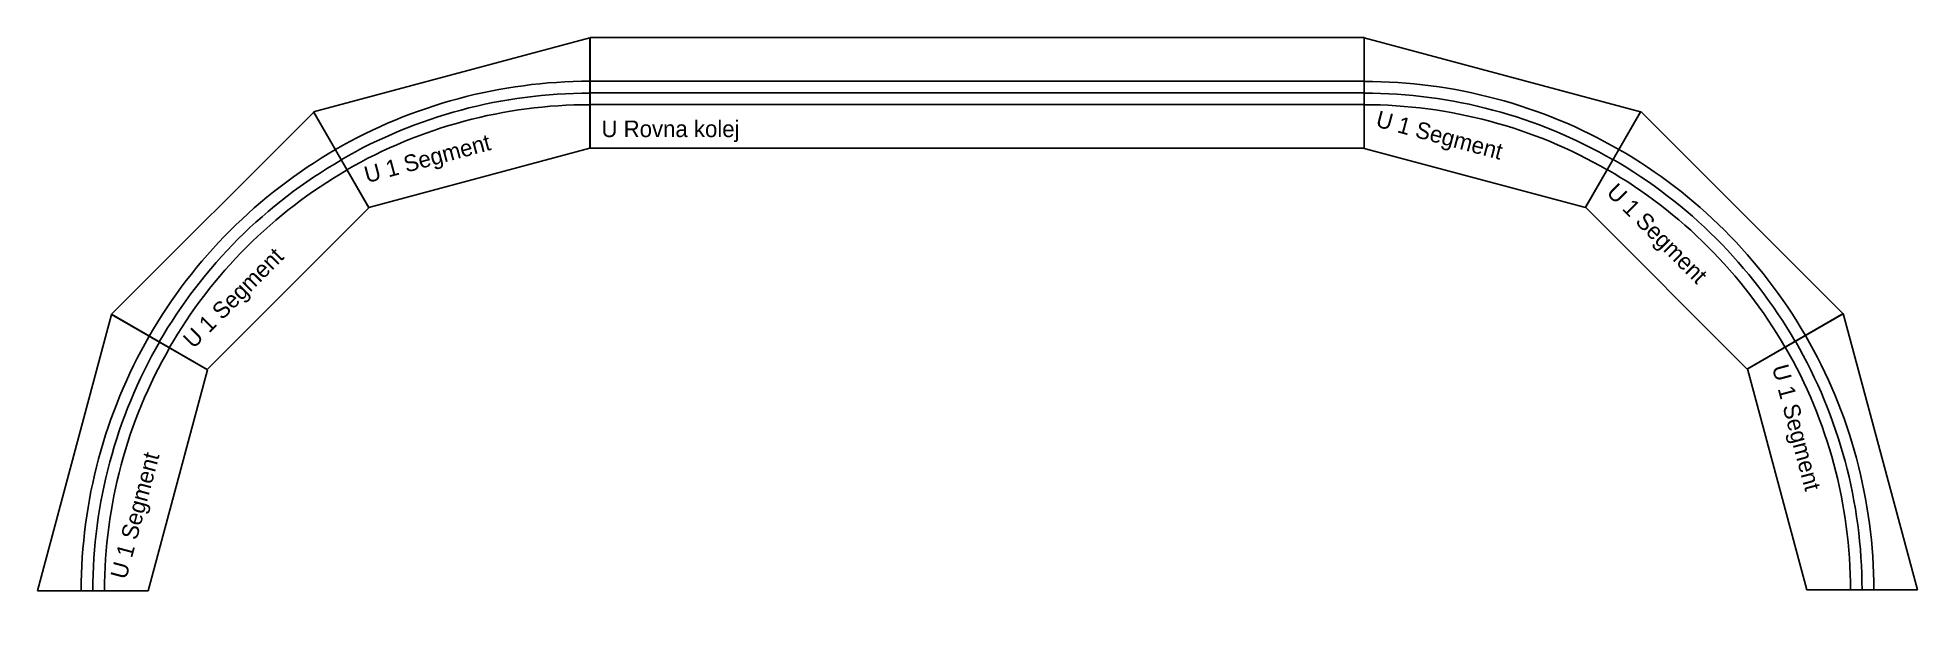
# Model space of a CAD drawing. Header units: millimetres. Extents: x 0 to 1700, y -25 to 500.
import ezdxf

# ---------------------------------------------------------------- set-up
doc = ezdxf.new("R2010")
doc.units = ezdxf.units.MM
doc.header["$LTSCALE"] = 6
doc.header["$MEASUREMENT"] = 0
doc.layers.get('0').update_dxf_attribs({"linetype": 'CONTINUOUS'})
doc.layers.add('TTmoduly', color=90, linetype='CONTINUOUS')

# ---------------------------------------------------------------- blocks, each defined once
blk = doc.blocks.new('ModulURovnaKolej')
at = {"layer": 'TTmoduly'}
for p, q in [((-0.9, 60.7), (700.2, 60.7)), ((0.2, 50.2), (700.2, 50.2)), ((0.2, 39.7), (700.2, 39.7))]:
    blk.add_line(p, q, dxfattribs=at)
blk.add_lwpolyline([(0.2, 0.2), (700.2, 0.2), (700.2, 100.2), (0.2, 100.2)], close=True, dxfattribs=at)
blk.add_text('U Rovna kolej', height=15, dxfattribs=at).set_placement((10.4, 10.2))
blk = doc.blocks.new('ModulUOblouk1Segment')
at = {"layer": 'TTmoduly'}
for p, q in [((-0.5, 96.4), (25.4, -0.2)), ((-0.5, 96.4), (258.3, 96.4)), ((258.3, 96.4), (232.4, -0.2)), ((25.4, -0.2), (232.4, -0.2))]:
    blk.add_line(p, q, dxfattribs=at)
for centre, radius, start in [((129.2, -387.5), 461.5, 75.0621), ((128.9, -386.6), 450, 75), ((128.9, -386.6), 439.5, 75)]:
    blk.add_arc(centre, radius, start, 105, dxfattribs=at)
blk.add_text('U 1 Segment', height=15, dxfattribs=at).set_placement((29.5, 21.5))
blk = doc.blocks.new('ModulUOblouk3Segmenty')
at = {"layer": 'TTmoduly'}
for p, rotation in [((-24.5, 406.5), 345.0000000000055), ((182.2, 364.5), 314.9999999999998), ((340.2, 224.8), 284.9999999999944)]:
    blk.add_blockref('ModulUOblouk1Segment', p, dxfattribs=dict(at, rotation=rotation))

msp = doc.modelspace()

# ---------------------------------------------------------------- block references
at = {"rotation": 90}
msp.add_blockref('ModulUOblouk3Segmenty', (500.2, -0.1), dxfattribs=at)
msp.add_blockref('ModulUOblouk3Segmenty', (1200.2, 0.3))
at = {"layer": 'TTmoduly'}
msp.add_blockref('ModulURovnaKolej', (500, 400), dxfattribs=at)

doc.saveas('drawing.dxf')
